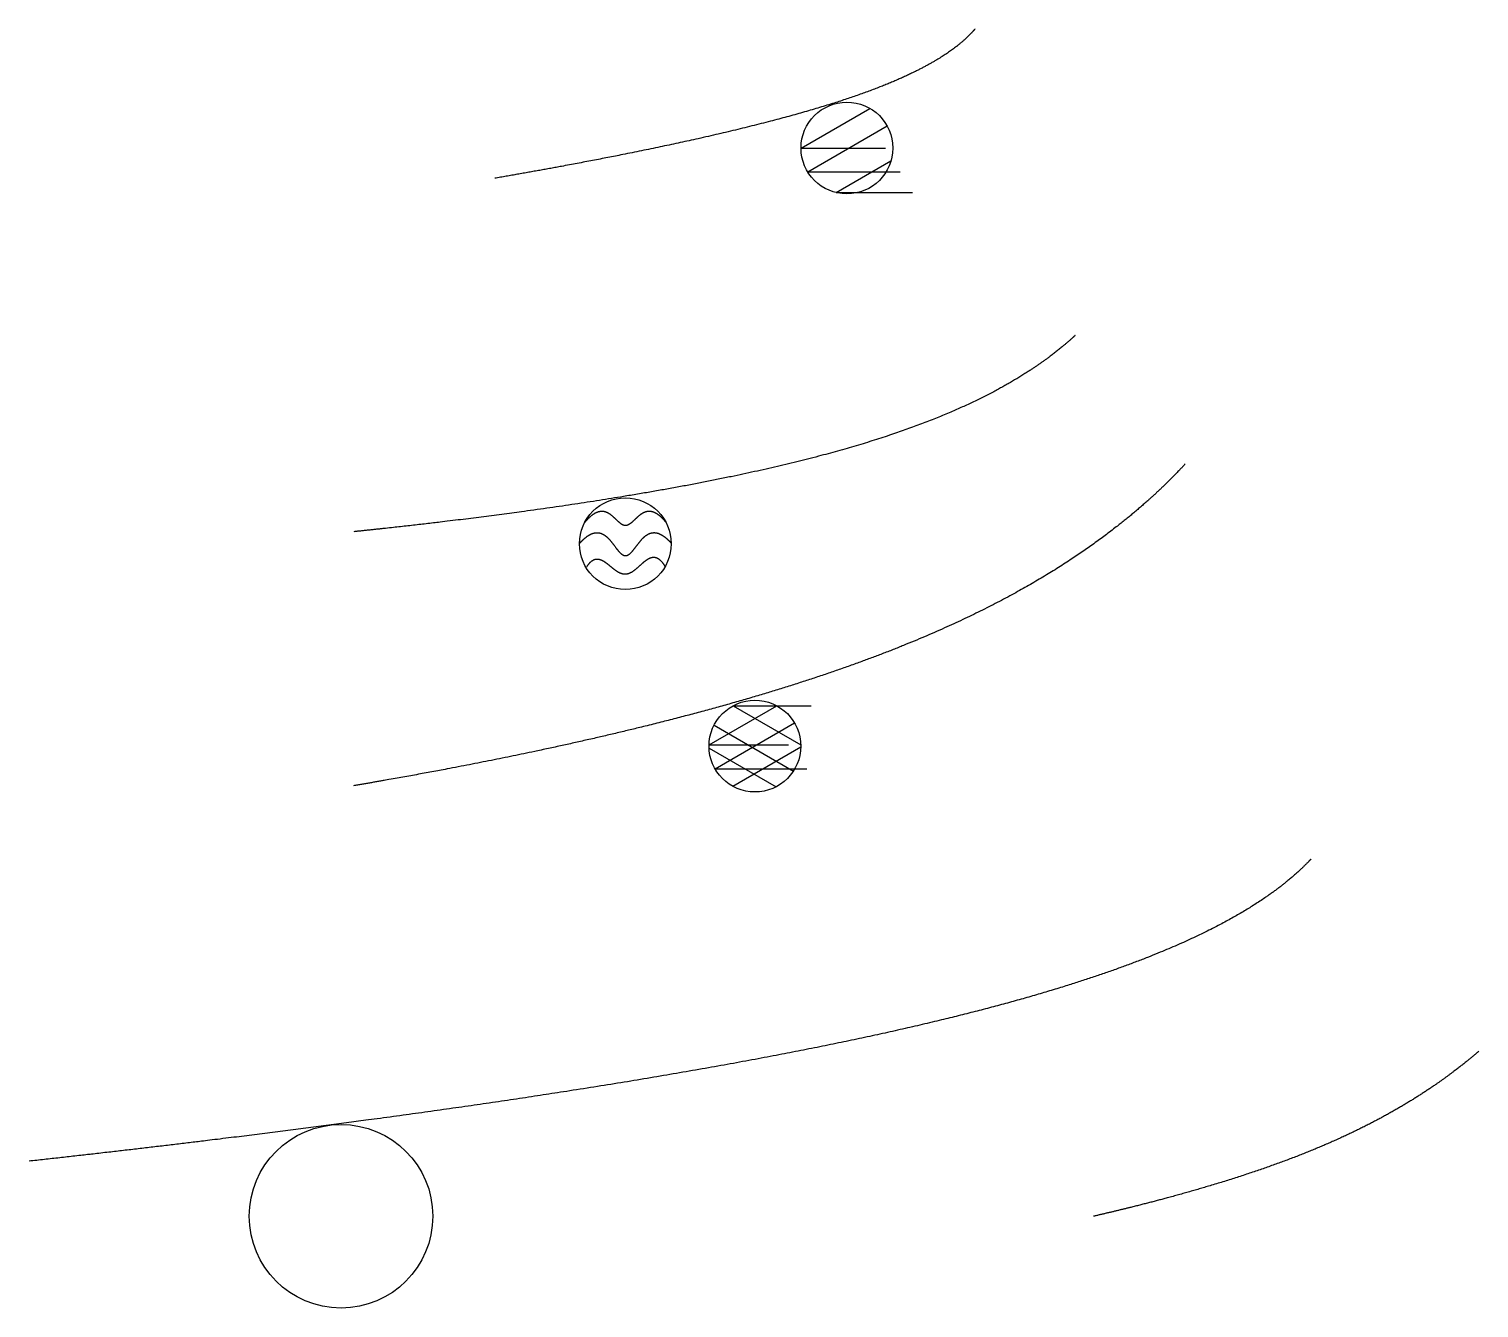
# Model space of a CAD drawing. Header units: millimetres. Extents: x -42 to 37, y 20 to 89.7.
import ezdxf

# ---------------------------------------------------------------- set-up
doc = ezdxf.new("R2010")
doc.units = ezdxf.units.MM
doc.layers.get('0').update_dxf_attribs({"linetype": 'CONTINUOUS'})

msp = doc.modelspace()

# ---------------------------------------------------------------- linework, layer by layer
for p, q in [((0.061, 83.204), (3.818, 85.373)), ((0.425, 81.913), (4.754, 84.412)), ((0.061, 83.204), (4.664, 83.204)), ((1.971, 80.782), (4.961, 82.508)), ((0.425, 81.913), (5.469, 81.913)), ((1.971, 80.782), (6.128, 80.782)), ((-4.949, 50.69), (-1.261, 52.819)), ((-3.639, 52.819), (0.049, 50.69)), ((-3.639, 52.819), (0.619, 52.819)), ((-4.678, 51.755), (-0.353, 49.258)), ((-4.62, 49.379), (-0.29, 51.879)), ((-4.949, 50.69), (-0.62, 50.69)), ((-3.66, 48.432), (0.05, 50.574)), ((-4.947, 50.507), (-1.299, 48.4)), ((-4.62, 49.379), (0.38, 49.379))]:
    msp.add_line(p, q)
for centre, radius in [((2.561, 83.211), 2.5), ((-9.51, 61.65), 2.5), ((-2.45, 50.62), 2.5), ((-25, 25), 5)]:
    msp.add_circle(centre, radius)
for points in [[(9.538, 89.697), (9.381, 89.51), (9.03, 89.14), (8.395, 88.591), (7.325, 87.874), (5.599, 87.003), (3.466, 86.158), (0.928, 85.34), (-1.981, 84.545), (-5.22, 83.772), (-8.75, 83.017), (-11.781, 82.427), (-14.162, 81.992), (-15.797, 81.704), (-16.626, 81.561)], [(15, 73), (14.654, 72.678), (13.919, 72.045), (12.689, 71.127), (10.789, 69.966), (7.956, 68.627), (4.64, 67.407), (0.833, 66.307), (-3.434, 65.32), (-8.115, 64.434), (-13.164, 63.638), (-17.467, 63.066), (-20.831, 62.671), (-23.135, 62.423), (-24.302, 62.302)], [(21, 66), (20.54, 65.504), (19.579, 64.525), (18.01, 63.099), (15.659, 61.28), (12.267, 59.156), (8.39, 57.188), (4.012, 55.384), (-0.847, 53.736), (-6.143, 52.231), (-11.831, 50.853), (-16.664, 49.842), (-20.436, 49.132), (-23.015, 48.68), (-24.321, 48.459)], [(-11.733, 62.795), (-11.673, 62.867), (-11.555, 63.002), (-11.384, 63.173), (-11.165, 63.337), (-10.909, 63.437), (-10.669, 63.436), (-10.446, 63.347), (-10.238, 63.189), (-10.043, 62.998), (-9.858, 62.816), (-9.681, 62.684), (-9.507, 62.634), (-9.332, 62.679), (-9.153, 62.808), (-8.968, 62.989), (-8.772, 63.18), (-8.564, 63.341), (-8.342, 63.434), (-8.105, 63.439), (-7.853, 63.345), (-7.639, 63.186), (-7.471, 63.019), (-7.357, 62.887), (-7.299, 62.816)], [(-12.01, 61.661), (-11.939, 61.74), (-11.799, 61.885), (-11.596, 62.063), (-11.34, 62.218), (-11.043, 62.28), (-10.768, 62.215), (-10.516, 62.04), (-10.285, 61.783), (-10.073, 61.493), (-9.874, 61.226), (-9.686, 61.037), (-9.503, 60.966), (-9.319, 61.032), (-9.131, 61.219), (-8.933, 61.484), (-8.721, 61.774), (-8.491, 62.033), (-8.24, 62.212), (-7.968, 62.282), (-7.673, 62.226), (-7.419, 62.075), (-7.219, 61.902), (-7.08, 61.76), (-7.01, 61.683)], [(-11.6, 60.4), (-11.565, 60.456), (-11.495, 60.559), (-11.387, 60.685), (-11.237, 60.794), (-11.041, 60.836), (-10.836, 60.787), (-10.622, 60.662), (-10.401, 60.484), (-10.174, 60.29), (-9.943, 60.118), (-9.71, 60.006), (-9.476, 59.978), (-9.244, 60.045), (-9.014, 60.192), (-8.788, 60.389), (-8.566, 60.599), (-8.349, 60.782), (-8.138, 60.902), (-7.931, 60.935), (-7.73, 60.87), (-7.573, 60.734), (-7.458, 60.585), (-7.383, 60.465), (-7.345, 60.4)], [(27.841, 44.46), (27.435, 44.024), (26.523, 43.162), (24.852, 41.901), (22.008, 40.288), (17.379, 38.387), (11.635, 36.606), (4.812, 34.943), (-2.989, 33.385), (-11.651, 31.921), (-21.065, 30.538), (-29.131, 29.489), (-35.459, 28.733), (-39.799, 28.242), (-42, 28)], [(37, 34), (36.727, 33.764), (36.167, 33.298), (35.287, 32.613), (34.032, 31.732), (32.317, 30.686), (30.446, 29.699), (28.41, 28.774), (26.21, 27.912), (23.858, 27.108), (21.37, 26.355), (19.28, 25.791), (17.66, 25.388), (16.557, 25.128), (16, 25)]]:
    msp.add_open_spline(points, degree=5)

doc.saveas('drawing.dxf')
